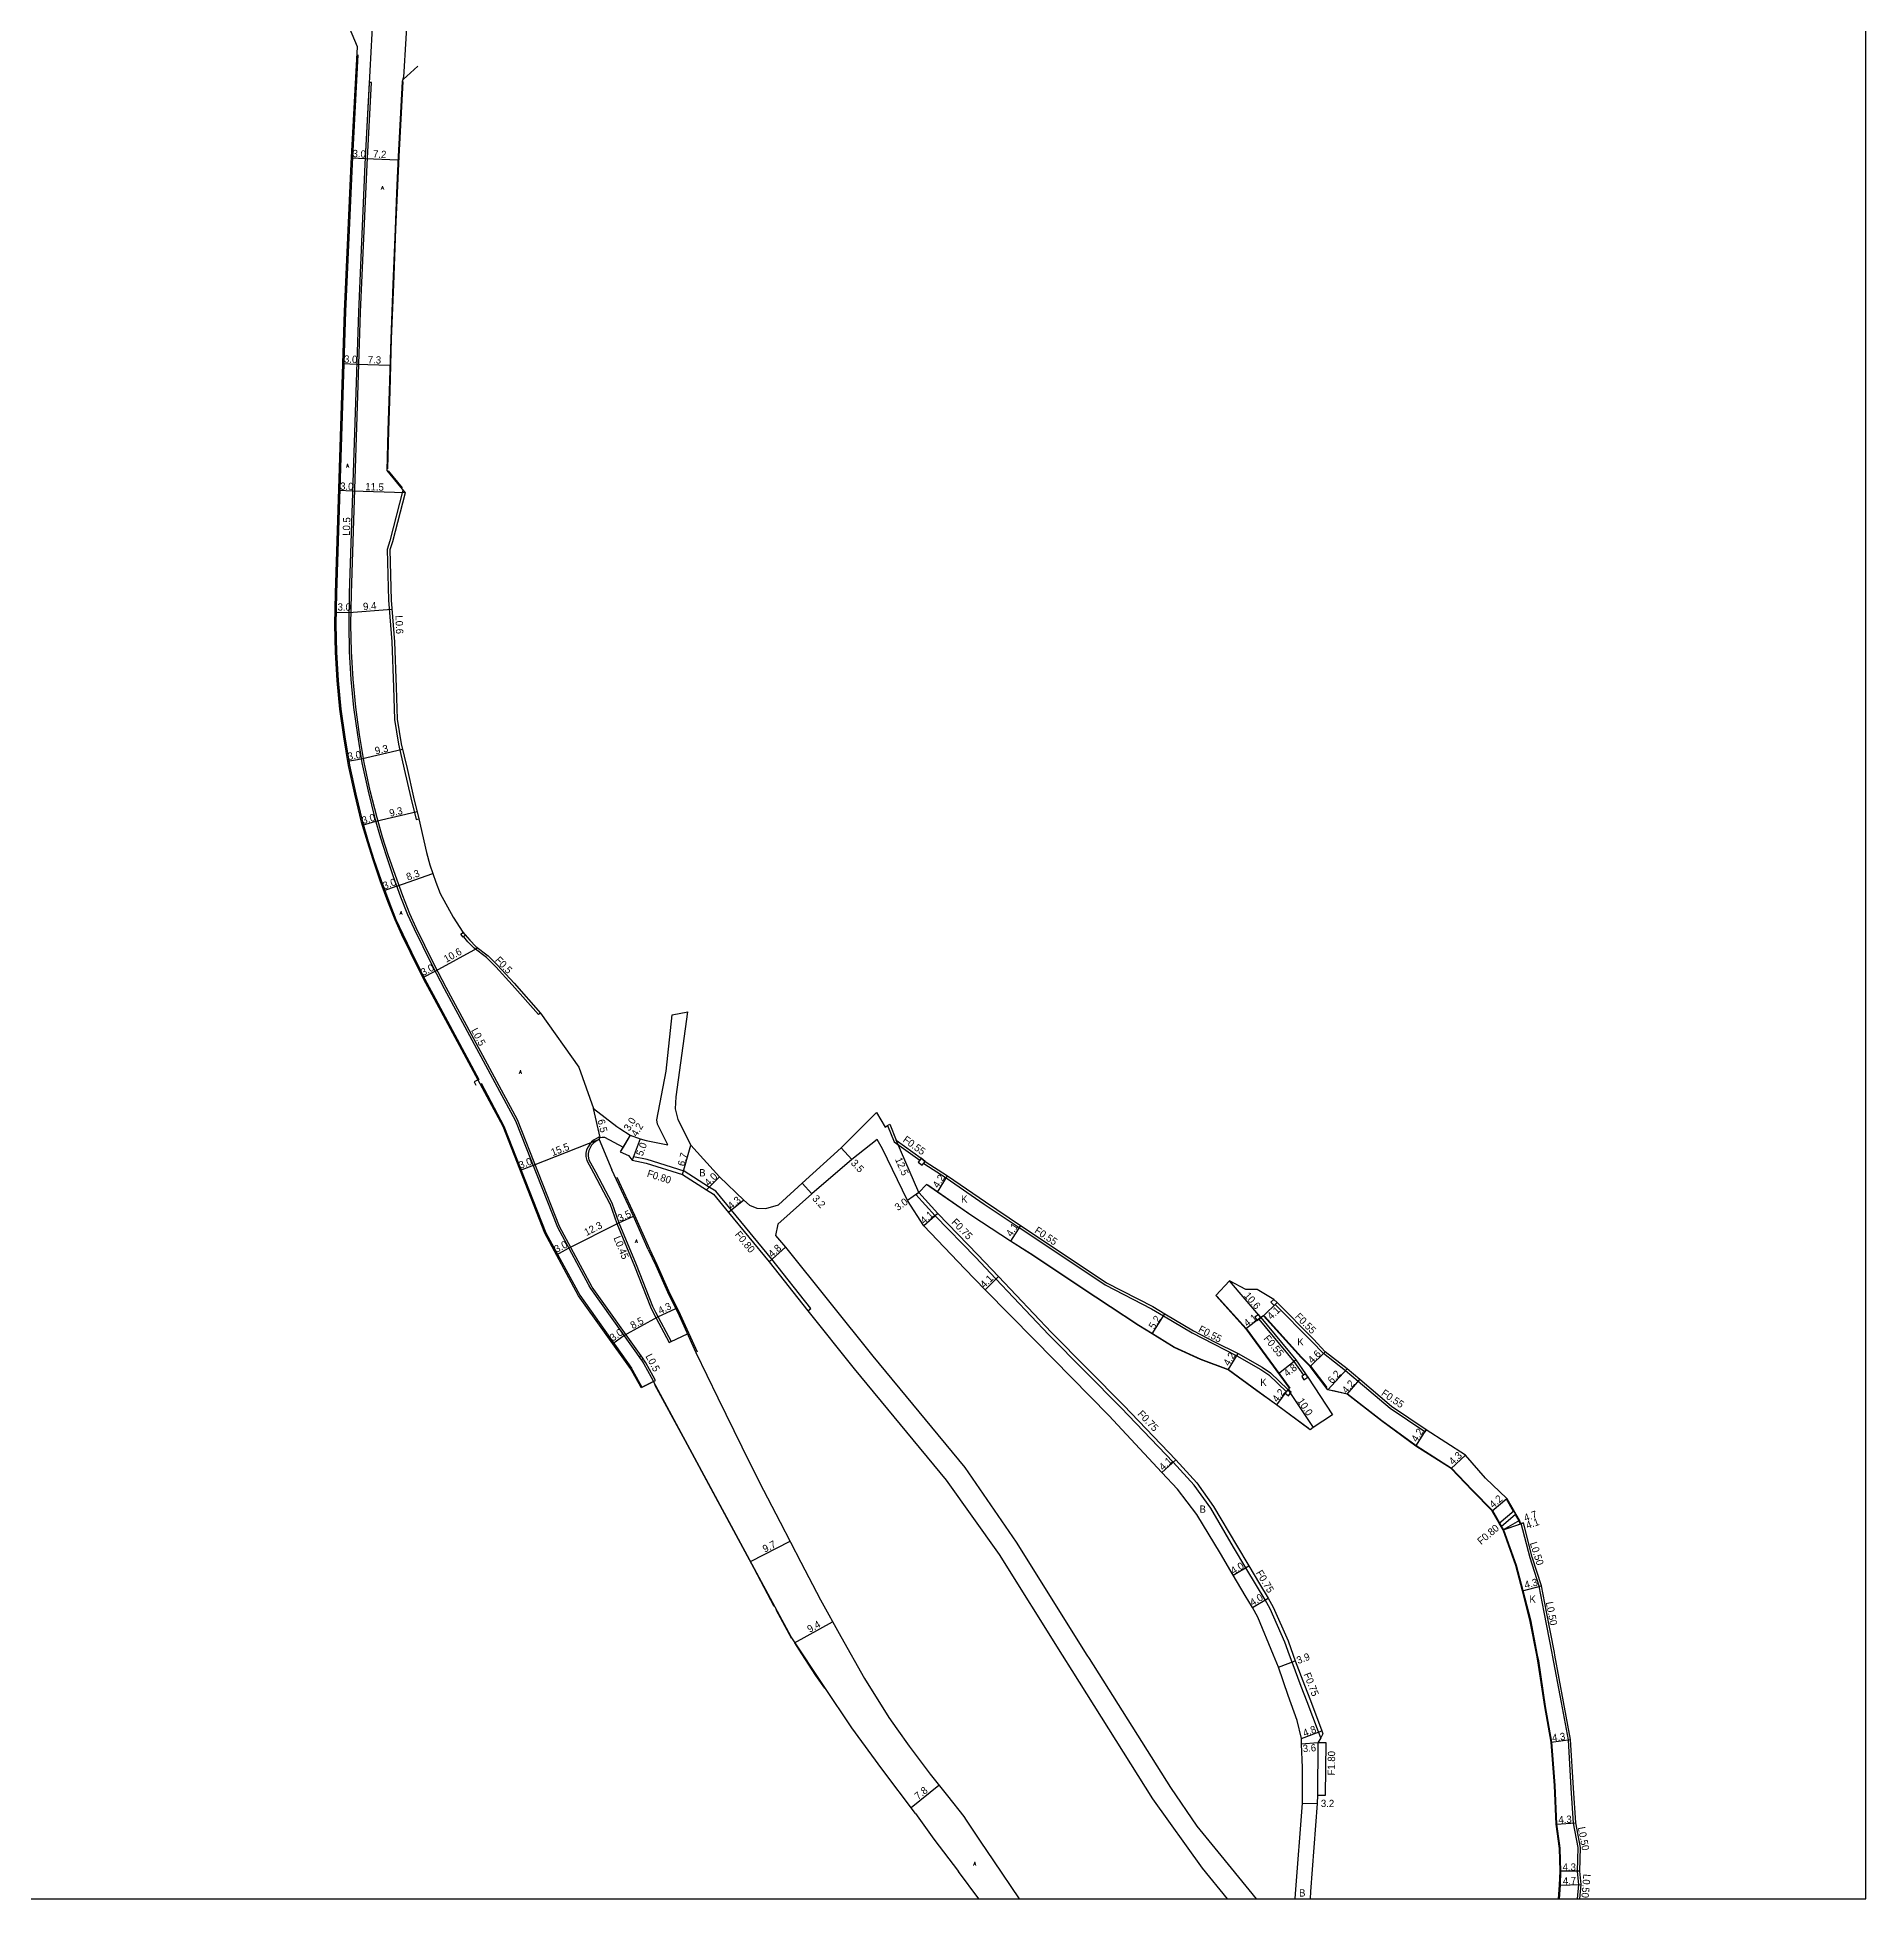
# Model space of a CAD drawing. Header units: metres. Extents: x -16001 to -12000, y -96000 to -93000.
# Drawn here: x -12400 to -12000, y -96000 to -95592.7 of the extents above; entities that cross this region are included whole.
import ezdxf

# ---------------------------------------------------------------- set-up
doc = ezdxf.new("R2010")
doc.units = ezdxf.units.M
doc.header["$LTSCALE"] = 2.5
for name, color, linetype in [('側溝・桝', 7, 'Continuous'), ('図郭', 7, 'Continuous'), ('幅員', 7, 'Continuous'), ('歩道・分離帯・安全施設', 7, 'Continuous'), ('舗装', 7, 'Continuous'), ('道路', 7, 'Continuous')]:
    doc.layers.add(name, color=color, linetype=linetype)
doc.styles.get("Standard").update_dxf_attribs({"font": ''})
doc.styles.add('YOKO_DECO', font='txt.shx', dxfattribs={"bigfont": 'extfont.shx'})
doc.styles.get('Standard').set_extended_font_data('@MS PGothic')

msp = doc.modelspace()

# ---------------------------------------------------------------- linework, layer by layer
at = {"layer": '側溝・桝'}
for points in [[(-12267.9, -95881.19), (-12278.58, -95866.18), (-12285.77, -95852.86), (-12294.93, -95829.56), (-12310.52, -95800.57), (-12312.31, -95797.22), (-12313.25, -95795.41), (-12315.2, -95791.43), (-12317.09, -95787.55), (-12318.51, -95784.44), (-12320.04, -95780.56), (-12321.65, -95776.1), (-12323.22, -95771.57), (-12324.44, -95767.69), (-12325.66, -95763.48), (-12327.14, -95757.53), (-12328.49, -95751.34), (-12329.49, -95745.22), (-12330.3, -95739.28), (-12330.89, -95733.15), (-12331.25, -95727.08), (-12331.38, -95721.16), (-12331.24, -95714.37), (-12329.26, -95652.79), (-12327.83, -95620.49), (-12326.88, -95602.59), (-12327.37, -95602.56)], [(-12320.01, -95691.73), (-12322.89, -95702.87), (-12323.48, -95704.73), (-12323.18, -95715.84), (-12322.46, -95724.97), (-12322.1, -95734.9), (-12321.88, -95741.97), (-12320.99, -95747.38), (-12319.71, -95752.84), (-12318.26, -95759.06), (-12317.14, -95763.86), (-12316.54, -95763.72)], [(-12289.94, -95806.19), (-12290.35, -95806.52), (-12296.09, -95800.02), (-12299.7, -95796.08), (-12301.7, -95794.03), (-12304.4, -95792), (-12305.78, -95790.58), (-12306.7, -95789.52)], [(-12213.98, -95830.82), (-12212.57, -95834.34), (-12206.94, -95838.39)], [(-12277.13, -95833.33), (-12278.14, -95833.91), (-12278.73, -95834.38), (-12279.13, -95834.85), (-12279.5, -95835.46), (-12279.81, -95836.11), (-12279.96, -95836.86), (-12279.97, -95837.58), (-12279.76, -95838.45), (-12278.32, -95841.16), (-12276.84, -95843.94), (-12274.74, -95847.91)], [(-12277.13, -95833.33), (-12277.07, -95833.86)], [(-12231.4, -95871.31), (-12230.77, -95870.81), (-12239.3, -95860.07), (-12248.16, -95849.32), (-12251.57, -95845.19), (-12253.16, -95844.18), (-12258.47, -95840.81), (-12266.57, -95838.22), (-12269.54, -95837.64), (-12269.82, -95838.4)], [(-12206.08, -95839.07), (-12206.06, -95839.09), (-12201.15, -95842.26), (-12192.86, -95847.99), (-12185.18, -95853.11), (-12180.92, -95855.95), (-12166.35, -95865.66), (-12156.26, -95870.89), (-12153.62, -95872.45), (-12147.32, -95876.19), (-12142.71, -95878.6), (-12137.55, -95881.16), (-12132.33, -95884.15), (-12130.55, -95885.32), (-12126.75, -95889.04)], [(-12274.76, -95847.87), (-12273.19, -95852.27), (-12269.38, -95861.57)], [(-12119.24, -95964.8), (-12119.7, -95963.49), (-12122.17, -95956.91), (-12123.5, -95953.55), (-12125.51, -95948.23), (-12126.07, -95946.67), (-12127.08, -95943.83), (-12130.31, -95936.53), (-12131.41, -95934.59), (-12133.25, -95931.45), (-12135.6, -95927.55), (-12138.31, -95923.04), (-12143.29, -95914.54), (-12146.93, -95909.48), (-12151.5, -95904.44), (-12162.86, -95892.56), (-12178.68, -95876.62), (-12190.29, -95864.35), (-12194.78, -95859.59), (-12203.55, -95850.56), (-12207.77, -95845.9), (-12207.16, -95845.46)], [(-12269.38, -95861.57), (-12265.85, -95870.5), (-12265.2, -95871.87), (-12261.74, -95878.25), (-12261.33, -95878.03)], [(-12096.13, -95897.39), (-12096.43, -95897.86), (-12104.06, -95892.73), (-12111.05, -95886.79), (-12113.82, -95884.44), (-12118.62, -95880.71), (-12121.22, -95877.96), (-12129.18, -95869.94)], [(-12132.76, -95873.17), (-12125.14, -95882.41), (-12123.01, -95885.44)], [(-12265.22, -95886.79), (-12264.78, -95886.56), (-12265.28, -95885.65), (-12266.89, -95882.7), (-12267.27, -95882.07), (-12267.46, -95881.8)], [(-12080.17, -95917.81), (-12076.99, -95915.12)], [(-12079.76, -95918.51), (-12076.59, -95915.83)], [(-12063.07, -96000), (-12062.78, -95996.86), (-12063.07, -95994), (-12062.92, -95988.81), (-12063.93, -95983.47), (-12064.45, -95975.82), (-12065.06, -95965.22), (-12066.59, -95957.02), (-12068.53, -95946.67), (-12068.61, -95946.24), (-12070.36, -95937.27), (-12071.44, -95931.62), (-12073.43, -95925.4), (-12075.35, -95917.88)], [(-12119.86, -95965.89), (-12119.97, -95977.32)]]:
    msp.add_lwpolyline(points, dxfattribs=at)
for points in [[(-12306.31, -95789.17), (-12306.79, -95789.59), (-12307.35, -95788.94), (-12306.87, -95788.53)], [(-12207.28, -95838.82), (-12206.42, -95839.5), (-12206.08, -95839.07), (-12205.74, -95838.64), (-12206.6, -95837.96), (-12206.94, -95838.39)], [(-12128.78, -95869.55), (-12129.48, -95868.84), (-12130.12, -95869.47), (-12129.43, -95870.18), (-12129.18, -95869.94)], [(-12133.12, -95873.44), (-12132.76, -95873.17), (-12132.32, -95872.84), (-12132.85, -95872.12), (-12133.65, -95872.71)], [(-12267.86, -95882.08), (-12267.46, -95881.8), (-12267.9, -95881.19), (-12268.3, -95881.47)], [(-12122.89, -95886.44), (-12122.06, -95885.88), (-12122.56, -95885.14), (-12123.01, -95885.44), (-12123.39, -95885.69)], [(-12126.3, -95889.93), (-12125.7, -95889.13), (-12126.42, -95888.59), (-12126.75, -95889.04), (-12127.02, -95889.39)]]:
    msp.add_lwpolyline(points, close=True, dxfattribs=at)
at = {"layer": '図郭'}
msp.add_lwpolyline([(-12800, -96000), (-12000, -96000), (-12000, -95400), (-12800, -95400)], close=True, dxfattribs=at)
at = {"layer": '幅員'}
for points in [[(-12331.25, -95619.01), (-12328.25, -95619.17)], [(-12328.25, -95619.17), (-12321.06, -95619.5)], [(-12333.12, -95664.08), (-12330.11, -95664.18)], [(-12330.11, -95664.18), (-12322.87, -95664.41)], [(-12331.01, -95691.95), (-12334.01, -95691.85)], [(-12319.53, -95692.32), (-12331.01, -95691.95)], [(-12331.82, -95718.52), (-12322.41, -95717.77)], [(-12334.82, -95718.46), (-12331.82, -95718.52)], [(-12332.08, -95751.06), (-12329.11, -95750.58)], [(-12329.11, -95750.58), (-12320.1, -95748.47)], [(-12325.96, -95764.23), (-12316.91, -95762.11)], [(-12328.85, -95765.07), (-12325.96, -95764.23)], [(-12321.33, -95778.45), (-12324.16, -95779.47)], [(-12321.33, -95778.45), (-12313.48, -95775.63)], [(-12312.96, -95797.04), (-12303.62, -95791.92)], [(-12315.62, -95798.43), (-12312.96, -95797.04)], [(-12276.84, -95833.4), (-12278.35, -95827.07)], [(-12277.07, -95833.86), (-12291.53, -95839.55)], [(-12270.28, -95832.94), (-12272.48, -95836.52)], [(-12270.28, -95832.94), (-12271.85, -95835.5)], [(-12268.08, -95833.71), (-12269.82, -95838.4)], [(-12258.81, -95841.54), (-12257.04, -95835.08)], [(-12221.77, -95838.26), (-12224.14, -95835.68)], [(-12207.16, -95845.46), (-12212.12, -95833.99)], [(-12291.53, -95839.55), (-12294.33, -95840.65)], [(-12253.59, -95844.86), (-12250.76, -95842.02)], [(-12230.52, -95845.76), (-12232.68, -95843.4)], [(-12203.07, -95845.37), (-12200.84, -95841.81)], [(-12245.46, -95847.1), (-12248.78, -95849.83)], [(-12207.16, -95845.46), (-12209.59, -95847.21)], [(-12283.75, -95857.64), (-12272.75, -95852.1)], [(-12272.75, -95852.1), (-12269.57, -95850.62)], [(-12203, -95850.04), (-12206.08, -95852.75)], [(-12184.88, -95852.65), (-12187.12, -95856.08)], [(-12286.39, -95859.07), (-12283.75, -95857.64)], [(-12239.9, -95860.6), (-12236.31, -95857.42)], [(-12189.75, -95863.84), (-12192.66, -95866.72)], [(-12132.32, -95872.84), (-12139.21, -95864.79)], [(-12271.67, -95876.74), (-12264.22, -95872.69)], [(-12264.22, -95872.69), (-12260.34, -95870.81)], [(-12156.07, -95876.4), (-12153.34, -95871.98)], [(-12132.32, -95872.84), (-12135.62, -95875.27)], [(-12131.72, -95872.41), (-12128.78, -95869.55)], [(-12274.12, -95878.48), (-12271.67, -95876.74)], [(-12139.46, -95884.28), (-12137.29, -95880.68)], [(-12121.54, -95883.52), (-12118.25, -95880.3)], [(-12128.49, -95885.03), (-12124.7, -95882.08)], [(-12117.65, -95888.6), (-12113.48, -95884.01)], [(-12126.42, -95888.59), (-12128.94, -95891.95)], [(-12126.42, -95888.59), (-12120.85, -95896.9)], [(-12113.42, -95889.57), (-12110.7, -95886.37)], [(-12098.4, -95900.93), (-12096.13, -95897.39)], [(-12153.96, -95906.71), (-12150.95, -95903.93)], [(-12090.66, -95905.88), (-12087.55, -95902.91)], [(-12081.72, -95915.13), (-12078.54, -95912.38)], [(-12079.31, -95919.28), (-12074.88, -95917.72)], [(-12243.94, -95926.22), (-12235.32, -95921.77)], [(-12079.31, -95919.28), (-12075.45, -95917.92)], [(-12138.38, -95929.22), (-12134.95, -95927.16)], [(-12075.12, -95932.59), (-12070.96, -95931.5)], [(-12134.19, -95936.28), (-12130.76, -95934.22)], [(-12234.38, -95943.97), (-12226.01, -95939.39)], [(-12128.47, -95949.32), (-12124.81, -95947.97)], [(-12123.47, -95964.96), (-12118.99, -95963.23)], [(-12119.86, -95965.89), (-12123.45, -95966.15)], [(-12068.82, -95965.75), (-12064.56, -95965.16)], [(-12208.84, -95980.05), (-12202.74, -95975.17)], [(-12123.19, -95979.08), (-12119.99, -95979.12)], [(-12067.73, -95983.65), (-12063.44, -95983.41)], [(-12062.57, -95993.99), (-12066.87, -95993.94)], [(-12066.98, -95997.05), (-12062.28, -95996.86)]]:
    msp.add_lwpolyline(points, dxfattribs=at)
at = {"layer": '歩道・分離帯・安全施設'}
for points in [[(-12326.59, -95587.73), (-12328.32, -95620.46), (-12329.75, -95652.77), (-12331.73, -95714.36), (-12331.87, -95721.16), (-12331.74, -95727.1), (-12331.38, -95733.18), (-12330.79, -95739.34), (-12329.97, -95745.29), (-12328.97, -95751.44), (-12327.62, -95757.64), (-12326.14, -95763.61), (-12324.91, -95767.83), (-12323.69, -95771.73), (-12322.12, -95776.27), (-12320.5, -95780.73), (-12318.97, -95784.63), (-12317.54, -95787.76), (-12315.64, -95791.65), (-12313.69, -95795.63), (-12312.75, -95797.45), (-12310.96, -95800.8), (-12295.38, -95829.76), (-12286.21, -95853.07), (-12279, -95866.44), (-12267.68, -95882.34), (-12267.32, -95882.95), (-12265.71, -95885.88), (-12265.22, -95886.79)], [(-12326.59, -95587.73), (-12328.32, -95620.46), (-12329.75, -95652.77), (-12331.73, -95714.36), (-12331.87, -95721.16), (-12331.74, -95727.1), (-12331.38, -95733.18), (-12330.79, -95739.34), (-12329.97, -95745.29), (-12328.97, -95751.44), (-12327.62, -95757.64), (-12326.14, -95763.61), (-12324.91, -95767.83), (-12323.69, -95771.73), (-12322.12, -95776.27), (-12320.5, -95780.73), (-12318.97, -95784.63), (-12317.54, -95787.76), (-12315.64, -95791.65), (-12313.69, -95795.63), (-12312.75, -95797.45), (-12310.96, -95800.8), (-12295.38, -95829.76), (-12286.21, -95853.07), (-12279, -95866.44), (-12267.68, -95882.34), (-12267.32, -95882.95), (-12265.71, -95885.88), (-12265.22, -95886.79)], [(-12329.85, -95596.54), (-12331.11, -95620.33), (-12332.54, -95652.66), (-12334.52, -95714.28), (-12334.67, -95721.17), (-12334.54, -95727.21), (-12334.17, -95733.4), (-12333.57, -95739.67), (-12332.74, -95745.71), (-12331.72, -95751.96), (-12330.34, -95758.28), (-12328.84, -95764.33), (-12327.59, -95768.64), (-12326.34, -95772.61), (-12324.75, -95777.2), (-12323.12, -95781.72), (-12321.54, -95785.73), (-12320.06, -95788.95), (-12318.15, -95792.88), (-12316.19, -95796.89), (-12315.22, -95798.75), (-12313.42, -95802.12), (-12303.43, -95820.7), (-12304.43, -95821.24), (-12304.03, -95821.93)], [(-12319.95, -95601.87), (-12316.73, -95598.97)], [(-12327.37, -95602.56), (-12328.32, -95620.46), (-12329.75, -95652.77), (-12331.73, -95714.36), (-12331.87, -95721.16), (-12331.74, -95727.1), (-12331.38, -95733.18), (-12330.79, -95739.34), (-12329.97, -95745.29), (-12328.97, -95751.44), (-12327.62, -95757.64), (-12326.14, -95763.61), (-12324.91, -95767.83), (-12323.69, -95771.73), (-12322.12, -95776.27), (-12320.5, -95780.73), (-12318.97, -95784.63), (-12317.54, -95787.76), (-12315.64, -95791.65), (-12313.69, -95795.63), (-12312.75, -95797.45), (-12310.96, -95800.8), (-12295.38, -95829.76), (-12286.21, -95853.07), (-12285.91, -95853.62)], [(-12323.34, -95687.09), (-12323.09, -95678.74), (-12322.83, -95670.07), (-12322.47, -95658.68), (-12322, -95646.73), (-12321.52, -95634.68), (-12321.18, -95626.76), (-12320.82, -95618.76), (-12319.95, -95602.35)], [(-12320.08, -95691.27), (-12323.16, -95687.55)], [(-12302.92, -95821.51), (-12297.92, -95830.94), (-12288.75, -95854.25), (-12281.28, -95867.9), (-12270.03, -95883.87), (-12269.75, -95884.34), (-12268.16, -95887.22), (-12267.73, -95888.07), (-12265.47, -95886.92)], [(-12277.07, -95833.86), (-12277.86, -95834.28), (-12278.39, -95834.72), (-12278.74, -95835.13), (-12279.08, -95835.68), (-12279.36, -95836.26), (-12279.49, -95836.91), (-12279.5, -95837.53), (-12279.32, -95838.28), (-12277.91, -95840.94), (-12276.43, -95843.71), (-12274.32, -95847.71)], [(-12266.02, -95857.83), (-12269.25, -95850.51), (-12273.11, -95842.2)], [(-12205.16, -95843.81), (-12203.01, -95845.29), (-12195.53, -95850.45), (-12187.06, -95856), (-12182.81, -95858.71), (-12168.43, -95868.27), (-12159.03, -95874.46), (-12156.02, -95876.32), (-12151.21, -95879.29), (-12145.49, -95881.94), (-12139.41, -95884.19), (-12133.12, -95888.78), (-12128.88, -95891.87), (-12121.99, -95896.92)], [(-12274.32, -95847.71), (-12272.75, -95852.1), (-12269, -95861.24)], [(-12274.32, -95847.71), (-12272.75, -95852.1), (-12269, -95861.24)], [(-12274.32, -95847.71), (-12272.75, -95852.1), (-12269, -95861.24)], [(-12255.59, -95880.36), (-12259.27, -95872.25), (-12261.81, -95867.02), (-12264.41, -95861.31), (-12266.02, -95857.83)], [(-12269, -95861.24), (-12265.42, -95870.31), (-12264.78, -95871.65), (-12261.33, -95878.03), (-12257.75, -95876.41)], [(-12269, -95861.24), (-12265.42, -95870.31), (-12264.78, -95871.65), (-12261.33, -95878.03)], [(-12269, -95861.24), (-12265.42, -95870.31), (-12264.78, -95871.65), (-12261.33, -95878.03), (-12257.75, -95876.41)], [(-12279.3, -95865.88), (-12279, -95866.44), (-12267.68, -95882.34)], [(-12141.94, -95868.12), (-12135.54, -95875.21), (-12125.99, -95888.27)], [(-12131.51, -95872.5), (-12123.41, -95881.47), (-12121.46, -95883.46), (-12117.9, -95888.11)], [(-12264.97, -95887.43), (-12258.34, -95899.65), (-12252.15, -95911.17), (-12247.18, -95920.39), (-12243.26, -95927.67), (-12238.83, -95935.97)], [(-12116.82, -95888.69), (-12113.37, -95889.48), (-12105.84, -95895.32), (-12098.34, -95900.85), (-12090.59, -95905.8), (-12086.06, -95910.57), (-12081.64, -95915.07), (-12079.22, -95919.24), (-12076.45, -95927.02), (-12075.02, -95932.56), (-12073.37, -95938.94), (-12071.86, -95946.67), (-12071.62, -95947.91), (-12070.11, -95957.9), (-12068.72, -95965.74), (-12068.02, -95975.2), (-12067.63, -95983.64), (-12067.02, -95988.33), (-12066.93, -95989), (-12066.77, -95993.94), (-12066.88, -95997.05), (-12067.1, -96000)], [(-12078.65, -95912.49), (-12077.13, -95915.18)], [(-12076.72, -95915.9), (-12075.91, -95917.32), (-12075.59, -95917.95)], [(-12238.44, -95936.72), (-12235.54, -95942.08), (-12235.04, -95942.98)], [(-12234.38, -95943.97), (-12232.83, -95946.41), (-12229.74, -95951.18), (-12227.79, -95953.88)]]:
    msp.add_lwpolyline(points, dxfattribs=at)
at = {"layer": '道路'}
for points in [[(-12318.87, -95584.41), (-12319.87, -95601.42), (-12320.16, -95602.34), (-12321.03, -95618.75), (-12321.32, -95625.03), (-12321.4, -95626.75), (-12321.73, -95634.67), (-12322.22, -95646.72), (-12322.68, -95658.68), (-12323.05, -95670.07), (-12323.31, -95678.73), (-12323.56, -95687.43), (-12319.53, -95692.32), (-12322.29, -95703.04), (-12322.86, -95704.82), (-12322.57, -95715.81), (-12321.84, -95724.93), (-12321.48, -95734.88), (-12321.26, -95741.91), (-12320.39, -95747.26), (-12319.11, -95752.7), (-12317.66, -95758.92), (-12316.54, -95763.72), (-12314.83, -95771.04), (-12314.15, -95773.76), (-12312.79, -95777.55), (-12311.86, -95780.06), (-12309.05, -95785.22), (-12306.92, -95788.47), (-12305.39, -95790.22), (-12304.05, -95791.6), (-12301.35, -95793.64), (-12299.32, -95795.71), (-12295.69, -95799.67), (-12289.94, -95806.19), (-12281.52, -95818.02), (-12278.35, -95827.07)], [(-12207.87, -95981.33), (-12215.26, -95971.54), (-12221.78, -95962.6), (-12227.89, -95953.53), (-12235.09, -95942.68), (-12238.57, -95936.17), (-12265.22, -95886.79), (-12267.87, -95888.21), (-12268.35, -95887.32), (-12269.93, -95884.44), (-12270.2, -95883.98), (-12281.56, -95868.03), (-12288.94, -95854.34), (-12298.11, -95831.03), (-12313.61, -95802.22), (-12315.41, -95798.85), (-12316.38, -95796.98), (-12318.34, -95792.97), (-12320.25, -95789.04), (-12321.73, -95785.81), (-12323.32, -95781.8), (-12324.95, -95777.27), (-12326.54, -95772.67), (-12327.79, -95768.7), (-12329.04, -95764.39), (-12330.54, -95758.32), (-12331.93, -95752), (-12332.95, -95745.74), (-12333.78, -95739.69), (-12334.38, -95733.42), (-12334.75, -95727.22), (-12334.88, -95721.17), (-12334.74, -95714.28), (-12332.75, -95652.65), (-12331.32, -95620.32), (-12329.97, -95594.72), (-12332.48, -95588.7)], [(-12262.02, -95835), (-12264.29, -95830.49), (-12264.47, -95829.53), (-12262.4, -95818.87), (-12261.13, -95806.57)], [(-12261.13, -95806.57), (-12257.65, -95805.92)], [(-12257.04, -95835.08), (-12259.77, -95829.48), (-12260.4, -95827.14), (-12260.25, -95824.52), (-12257.65, -95805.92)], [(-12278.35, -95827.07), (-12273.19, -95831.02), (-12272.53, -95831.48), (-12270.28, -95832.94), (-12268.08, -95833.71), (-12266.77, -95834.06), (-12262.02, -95835)], [(-12244.18, -95848.19), (-12242.57, -95848.9), (-12240.65, -95848.97), (-12237.87, -95848.16), (-12232.68, -95843.4), (-12224.14, -95835.68), (-12216.39, -95827.97), (-12214.51, -95831.16), (-12213.98, -95830.82), (-12213.5, -95830.52), (-12212.12, -95833.99), (-12206.6, -95837.96), (-12205.74, -95838.64), (-12200.84, -95841.81), (-12192.55, -95847.53), (-12184.88, -95852.65), (-12180.61, -95855.49), (-12166.07, -95865.19), (-12155.99, -95870.41), (-12153.34, -95871.98), (-12147.05, -95875.71), (-12142.46, -95878.11), (-12137.29, -95880.68), (-12132.04, -95883.68), (-12130.2, -95884.89), (-12126.42, -95888.59), (-12126.07, -95888.33)], [(-12277.07, -95833.86), (-12276.84, -95833.4), (-12276.43, -95833.31), (-12275.89, -95833.38), (-12271.85, -95835.5), (-12272.48, -95836.52), (-12270.67, -95837.38), (-12269.82, -95838.4), (-12266.77, -95839), (-12258.81, -95841.54), (-12253.59, -95844.86), (-12252.1, -95845.8), (-12248.78, -95849.83), (-12239.9, -95860.6)], [(-12277.07, -95833.86), (-12274.28, -95840.48)], [(-12257.04, -95835.08), (-12250.76, -95842.02), (-12245.46, -95847.1), (-12244.18, -95848.19)], [(-12129.56, -95946.67), (-12132.99, -95938.35), (-12134.19, -95936.28), (-12135.73, -95933.63), (-12138.38, -95929.22), (-12141.12, -95924.43), (-12146.33, -95915.93), (-12150.54, -95910.4), (-12153.96, -95906.71), (-12165.57, -95894.23), (-12181.87, -95877.66), (-12192.66, -95866.72), (-12197.07, -95862.19), (-12206.08, -95852.75), (-12209.59, -95847.21), (-12215.06, -95835.89), (-12216.28, -95833.85), (-12221.77, -95838.26)], [(-12221.77, -95838.26), (-12230.52, -95845.76), (-12238, -95852.35), (-12238.49, -95854.86), (-12236.31, -95857.42)], [(-12266.35, -95857.91), (-12269.56, -95850.65), (-12274.28, -95840.48)], [(-12067.2, -96000), (-12066.98, -95997.05), (-12066.87, -95993.94), (-12067.03, -95989.01), (-12067.73, -95983.65), (-12068.12, -95975.21), (-12068.82, -95965.75), (-12070.21, -95957.91), (-12071.72, -95947.93), (-12071.96, -95946.67), (-12073.47, -95938.96), (-12075.12, -95932.59), (-12076.55, -95927.05), (-12079.31, -95919.28), (-12079.76, -95918.51), (-12080.17, -95917.81), (-12081.72, -95915.13), (-12086.13, -95910.64), (-12090.66, -95905.88), (-12098.4, -95900.93), (-12105.9, -95895.4), (-12113.42, -95889.57), (-12117.65, -95888.6), (-12121.54, -95883.52), (-12123.48, -95881.54), (-12131.72, -95872.41), (-12132.32, -95872.84), (-12124.7, -95882.08), (-12122.56, -95885.14), (-12122.06, -95885.88), (-12116.66, -95894.1), (-12120.85, -95896.9), (-12121.54, -95897.37), (-12128.94, -95891.95), (-12133.17, -95888.86), (-12139.46, -95884.28), (-12145.52, -95882.03), (-12151.26, -95879.38), (-12156.07, -95876.4), (-12159.08, -95874.54), (-12168.48, -95868.36), (-12182.87, -95858.8), (-12187.12, -95856.08), (-12195.58, -95850.53), (-12203.07, -95845.37), (-12205.45, -95843.72), (-12207.16, -95845.46), (-12203, -95850.04), (-12194.24, -95859.07), (-12189.75, -95863.84), (-12178.15, -95876.09), (-12162.32, -95892.03), (-12150.95, -95903.93), (-12146.34, -95909.01), (-12142.66, -95914.13), (-12137.67, -95922.65), (-12134.95, -95927.16), (-12132.61, -95931.07), (-12130.76, -95934.22), (-12129.64, -95936.19), (-12126.38, -95943.55), (-12125.27, -95946.67)], [(-12266.35, -95857.91), (-12264.71, -95861.45), (-12262.11, -95867.16), (-12259.57, -95872.39), (-12255.9, -95880.5), (-12251.15, -95890.42), (-12245.89, -95901.14), (-12242.04, -95908.77), (-12237.49, -95917.58), (-12232.94, -95926.37), (-12228.64, -95934.58), (-12224.24, -95942.62), (-12219.06, -95951.77), (-12213.72, -95960.32), (-12211.96, -95962.85), (-12209.28, -95966.63), (-12204.7, -95972.71), (-12200.88, -95977.5)], [(-12239.9, -95860.6), (-12231.4, -95871.31), (-12221.3, -95884.02), (-12201.18, -95908.41), (-12189.6, -95924.68), (-12175.79, -95946.67)], [(-12236.31, -95857.42), (-12217.21, -95881.24), (-12197.09, -95905.62), (-12185.89, -95921.98), (-12170.42, -95946.67)], [(-12062.57, -96000), (-12062.28, -95996.86), (-12062.57, -95993.99), (-12062.42, -95988.77), (-12063.44, -95983.41), (-12063.95, -95975.78), (-12064.56, -95965.16), (-12066.09, -95956.93), (-12068.02, -95946.67), (-12068.12, -95946.14), (-12069.87, -95937.18), (-12070.96, -95931.5), (-12072.95, -95925.26), (-12074.88, -95917.72), (-12075.35, -95917.88), (-12075.45, -95917.92), (-12075.78, -95917.25), (-12076.59, -95915.83), (-12076.99, -95915.12), (-12078.54, -95912.38), (-12083.16, -95907.95), (-12087.55, -95902.91), (-12096.13, -95897.39), (-12103.72, -95892.29), (-12110.7, -95886.37), (-12113.48, -95884.01), (-12118.25, -95880.3), (-12120.83, -95877.58), (-12128.78, -95869.55), (-12129.48, -95868.84), (-12133.14, -95866.67), (-12135.64, -95866.67), (-12139.21, -95864.79), (-12142.21, -95867.97), (-12135.62, -95875.27), (-12126.07, -95888.33)], [(-12075.78, -95917.25), (-12078.54, -95912.38)], [(-12079.31, -95919.28), (-12081.72, -95915.13)], [(-12175.79, -95946.67), (-12173.65, -95950.07), (-12156.02, -95978.14), (-12145.15, -95993.29), (-12139.71, -96000)], [(-12170.42, -95946.67), (-12169.92, -95947.46), (-12152.12, -95975.65), (-12146.36, -95984.08), (-12141.06, -95990.5), (-12133.36, -96000)], [(-12124.85, -96000), (-12124.78, -95998.95), (-12123.19, -95979.08), (-12123.19, -95971.26), (-12123.45, -95966.15), (-12123.47, -95964.96), (-12124.41, -95960.96), (-12126.35, -95955.55), (-12128.47, -95949.32), (-12129.56, -95946.67)], [(-12125.27, -95946.67), (-12124.81, -95947.97), (-12122.8, -95953.28), (-12121.48, -95956.64), (-12118.99, -95963.23), (-12118.75, -95963.92), (-12119.24, -95964.8), (-12119.86, -95965.89)], [(-12119.97, -95977.32), (-12118.17, -95977.34), (-12118.06, -95965.91), (-12119.86, -95965.89)], [(-12200.88, -95977.5), (-12197.31, -95982.02), (-12196.81, -95982.78), (-12193.71, -95987.43)], [(-12119.97, -95977.32), (-12119.99, -95979.12), (-12121.44, -95998.43), (-12121.54, -96000)], [(-12207.87, -95981.33), (-12203.87, -95986.94), (-12198.45, -95994.03)], [(-12193.71, -95987.43), (-12190.78, -95991.69), (-12185.18, -96000)], [(-12194.02, -96000), (-12198.45, -95994.03)]]:
    msp.add_lwpolyline(points, dxfattribs=at)
msp.add_lwpolyline([(-12078.54, -95912.38), (-12075.78, -95917.25), (-12079.31, -95919.28), (-12081.72, -95915.13)], close=True, dxfattribs=at)

# ---------------------------------------------------------------- texts
at = {"layer": '側溝・桝'}
for s, rotation, p in [('L0.5', 88, (-12331.62, -95701.78)), ('L0.6', 272, (-12321.64, -95719.19)), ('F0.5', 314, (-12299.97, -95794.72)), ('L0.5', 298, (-12305.14, -95809.97)), ('F0.55', 324.2382, (-12210.79, -95834.23)), ('F0.80', 342.3155, (-12266.74, -95841.95)), ('F0.75', 314.1358, (-12200.12, -95852.08)), ('L0.45', 292.4453, (-12273.98, -95855.39)), ('F0.80', 309.4966, (-12247.49, -95854.7)), ('F0.55', 326.3118, (-12181.99, -95854.13)), ('F0.55', 314.7411, (-12124.98, -95872.73)), ('F0.55', 332.4275, (-12146.15, -95875.88)), ('F0.55', 309.8322, (-12131.81, -95877.46)), ('L0.5', 298, (-12267, -95881.26)), ('F0.55', 326.1007, (-12106.14, -95889.73)), ('F0.75', 313.6927, (-12159.41, -95894.02)), ('F0.80', 40.2021, (-12084.15, -95922.62)), ('L0.50', 287.7631, (-12073.51, -95922.2)), ('F0.75', 301.0138, (-12133.47, -95928.67)), ('L0.50', 280.8376, (-12070, -95935.15)), ('F0.75', 291.4925, (-12123.01, -95950.88)), ('F1.80', 89.4067, (-12116.12, -95973.03)), ('L0.50', 280.725, (-12062.99, -95984.41)), ('L0.50', 264.8208, (-12061.76, -95994.52))]:
    msp.add_text(s, height=1.6, rotation=rotation, dxfattribs=at).set_placement(p)
at = {"layer": '幅員'}
for s, rotation, p in [('3.0', 357, (-12331.06, -95618.87)), ('7.2', 357, (-12326.58, -95618.97)), ('3.0', 358, (-12332.91, -95663.85)), ('7.3', 358, (-12327.71, -95663.98)), ('3.0', 358, (-12333.77, -95691.66)), ('11.5', 358, (-12328.27, -95691.76)), ('3.0', 359, (-12334.31, -95718.11)), ('9.4', 5, (-12328.65, -95718.04)), ('3.0', 9, (-12331.95, -95750.83)), ('9.3', 13, (-12325.94, -95749.62)), ('3.0', 16, (-12328.72, -95764.84)), ('9.3', 13, (-12322.78, -95763.25)), ('8.3', 20, (-12318.92, -95777.22)), ('3.0', 20, (-12324.06, -95779.15)), ('3.0', 28, (-12315.57, -95798.12)), ('10.6', 29, (-12310.52, -95795.2)), ('6.5', 283.3771, (-12277.45, -95829.64)), ('3.0', 58.4217, (-12270.46, -95832.14)), ('4.2', 58.4217, (-12268.85, -95833.36)), ('15.5', 21, (-12287.25, -95837.5)), ('5.0', 69.6218, (-12267.58, -95837.61)), ('3.0', 21, (-12294.3, -95840.29)), ('6.7', 74.6613, (-12258.44, -95839.82)), ('3.5', 312.5994, (-12222.13, -95839.11)), ('12.5', 293.3758, (-12212.39, -95838.19)), ('4.0', 45.1433, (-12253.1, -95844.16)), ('4.2', 58.0258, (-12202.9, -95844.63)), ('4.3', 39.4852, (-12248.15, -95849.23)), ('3.2', 312.4691, (-12230.57, -95846.89)), ('3.0', 35.6155, (-12211.72, -95849.54)), ('12.3', 27, (-12279.85, -95854.99)), ('3.5', 25, (-12272.56, -95851.89)), ('4.1', 41.3095, (-12205.97, -95852.46)), ('4.1', 56.8673, (-12186.88, -95855.25)), ('3.0', 28, (-12286.39, -95858.69)), ('4.8', 41.5678, (-12239.25, -95859.77)), ('4.1', 44.6841, (-12192.8, -95866.47)), ('10.6', 310.5703, (-12136.11, -95868.08)), ('8.5', 28, (-12269.73, -95875.38)), ('4.3', 26, (-12263.72, -95872.14)), ('5.2', 58.2908, (-12155.63, -95875.5)), ('4.1', 36.2902, (-12135.32, -95874.92)), ('4.1', 44.2515, (-12130.02, -95873.39)), ('3.0', 35, (-12274.07, -95878.09)), ('4.2', 59.0051, (-12139.3, -95883.54)), ('4.6', 44.388, (-12121.11, -95882.96)), ('4.8', 37.8912, (-12126.56, -95885.86)), ('6.2', 47.7162, (-12116.71, -95887.42)), ('4.2', 53.116, (-12128.72, -95891.49)), ('4.2', 49.6751, (-12113.55, -95889.56)), ('10.0', 303.8478, (-12124.44, -95891.1)), ('4.2', 57.3802, (-12098.22, -95900.19)), ('4.1', 42.692, (-12153.72, -95906.38)), ('4.3', 43.6209, (-12090.28, -95905.17)), ('4.2', 40.8048, (-12081.51, -95914.61)), ('4.7', 19.4726, (-12074.46, -95917.48)), ('4.1', 19.4726, (-12074, -95919.12)), ('9.7', 27, (-12240.82, -95924.28)), ('4.0', 31.0146, (-12138.33, -95929.1)), ('4.3', 14.7181, (-12074.44, -95932.15)), ('4.0', 31.0827, (-12134.15, -95936)), ('9.4', 29, (-12231.03, -95941.83)), ('3.9', 20.2641, (-12124.16, -95948.65)), ('4.8', 21.1273, (-12122.76, -95964.58)), ('3.6', 4.1959, (-12123.1, -95967.93)), ('4.3', 7.923, (-12068.51, -95965.6)), ('7.8', 39, (-12207.3, -95978.4)), ('3.2', 359.4055, (-12119.2, -95979.92)), ('4.3', 3.2, (-12067.19, -95983.52)), ('4.3', 359.3344, (-12066.32, -95993.84)), ('4.7', 2.2485, (-12066.23, -95996.92))]:
    msp.add_text(s, height=1.6, rotation=rotation, dxfattribs=at).set_placement(p)
at = {"layer": '舗装', "style": 'YOKO_DECO'}
for p in [(-12324.76, -95625.96, 189.26), (-12332.4, -95686.79, 188.34), (-12320.69, -95784.63, 186.8), (-12294.59, -95819.46, 185.59), (-12269.22, -95856.5, 185.46), (-12195.19, -95992.69, 183.37)]:
    msp.add_text('A', height=0.75, dxfattribs=at).set_placement(p)
at = {"layer": '舗装'}
for s, p in [('B', (-12255.2, -95841.93)), ('K', (-12197.89, -95847.7)), ('K', (-12124.34, -95878.93)), ('K', (-12132.46, -95887.78)), ('B', (-12145.75, -95915.54)), ('K', (-12073.58, -95935.22)), ('B', (-12123.97, -95999.52))]:
    msp.add_text(s, height=1.6, dxfattribs=at).set_placement(p)

doc.saveas('drawing.dxf')
